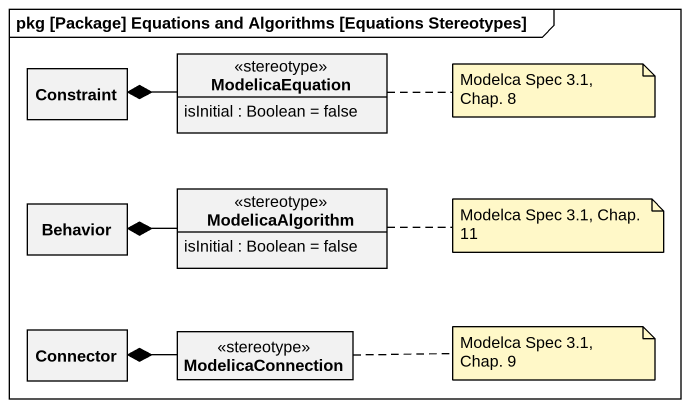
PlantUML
@startuml
mainframe pkg [Package] Equations and Algorithms [Equations Stereotypes]
hide circle
hide empty members
class Constraint
class ModelicaEquation <<stereotype>> {
  isInitial : Boolean = false
}
class Behavior
class ModelicaAlgorithm <<stereotype>> {
  isInitial : Boolean = false
}
class Connector
class ModelicaConnection <<stereotype>>
ModelicaEquation -left-* Constraint
ModelicaAlgorithm -left-* Behavior
ModelicaConnection -left-* Connector
note right of ModelicaEquation : Modelca Spec 3.1, Chap. 8
note right of ModelicaAlgorithm : Modelca Spec 3.1, Chap. 11
note right of ModelicaConnection : Modelca Spec 3.1, Chap. 9
@enduml
